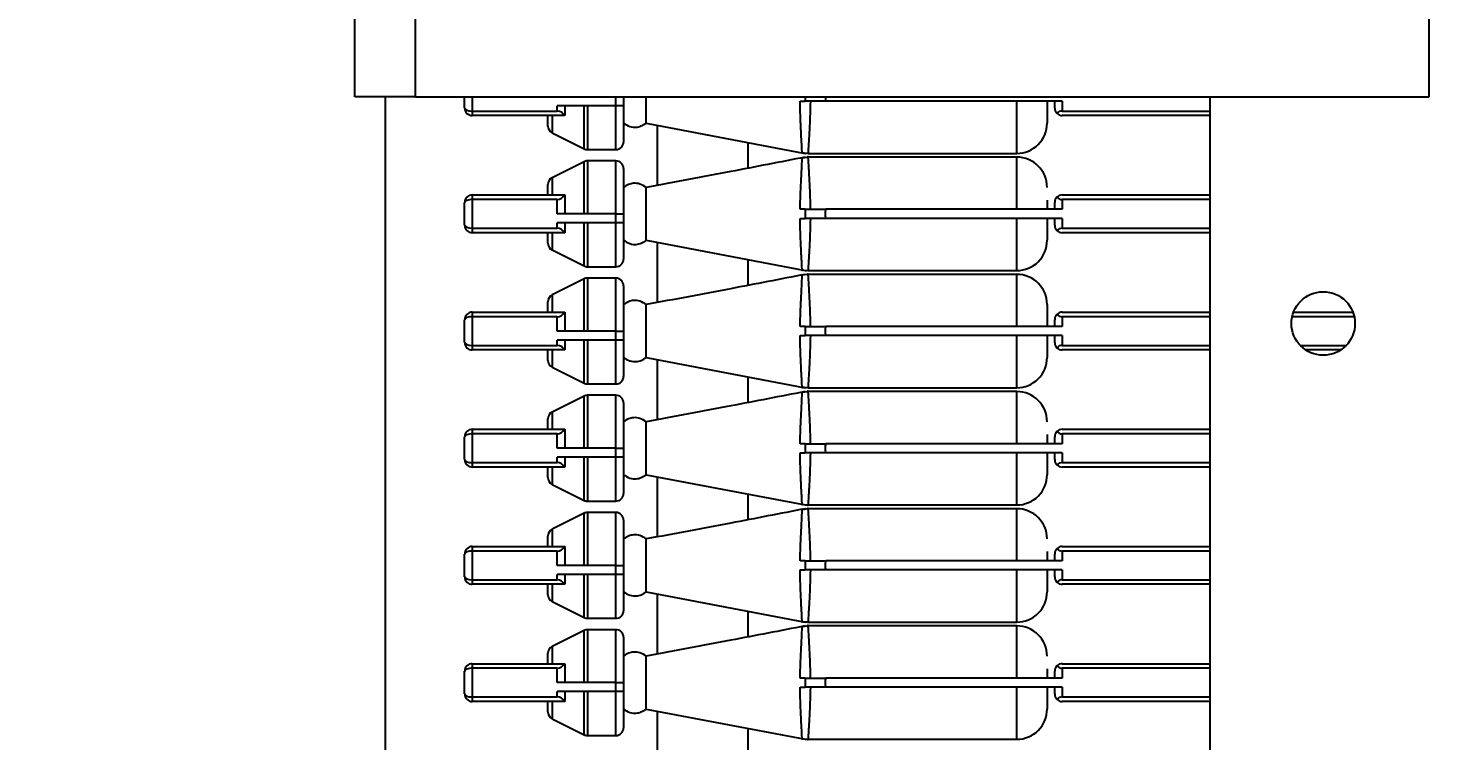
# Model space of a CAD drawing. Header units: millimetres. Extents: x 10 to 584, y 10 to 410.
# Drawn here: x 103.39 to 109.59, y 323 to 326.15 of the extents above; entities that cross this region are included whole.
import ezdxf

# ---------------------------------------------------------------- set-up
doc = ezdxf.new("R2010")
doc.units = ezdxf.units.MM
doc.layers.add('2', color=1, linetype='Continuous')
doc.styles.add('SLDTEXTSTYLE0', font='TXT', dxfattribs={"width": 0.7})
doc.dimstyles.new('SLDDIMSTYLE0', dxfattribs={"dimtxt": 3.5, "dimasz": 3.5, "dimexe": 0, "dimexo": 0.0625, "dimgap": 0.875, "dimtad": 1, "dimlfac": 15, "dimrnd": 1e-09, "dimzin": 12, "dimdsep": 46, "dimtxsty": 'SLDTEXTSTYLE0', "dimsah": 1, "dimcen": 0.09, "dimadec": 0, "dimazin": 3, "dimtfac": 1, "dimtofl": 0, "dimtmove": 0, "dimatfit": 3, "dimfxl": 0, "dimfrac": 2, "dimtolj": 1, "dimtzin": 12, "dimarcsym": 0})

# ---------------------------------------------------------------- blocks, each defined once
blk = doc.blocks.new('_D')
at = {"layer": '2', "color": 1}
for p, q in [((167.5018, 346.7783), (43.5018, 346.7783)), ((44.5018, 346.7783), (44.5018, 225.845)), ((181.5762, 225.845), (43.5018, 225.845))]:
    blk.add_line(p, q, dxfattribs=at)
for points in [[(44.5018, 346.7783), (43.9634, 343.2783), (45.0403, 343.2783)], [(44.5018, 225.845), (45.0403, 229.345), (43.9634, 229.345)]]:
    blk.add_solid(points, dxfattribs=at)
at = {"layer": '2', "color": 1, "insert": (39.9901, 278.6627), "char_height": 3.5, "attachment_point": 1, "rotation": 90, "style": 'SLDTEXTSTYLE0'}
blk.add_mtext('1814', dxfattribs=at)

msp = doc.modelspace()

# ---------------------------------------------------------------- linework, layer by layer
at = {"color": 7, "linetype": 'Continuous', "lineweight": 25}
for p, q in [((104.83516, 325.84409), (104.83516, 327.17742)), ((105.10183, 325.84409), (105.10183, 327.17742)), ((109.56849, 325.84409), (109.56849, 327.17742)), ((105.10183, 325.84409), (104.83516, 325.84409)), ((104.96849, 325.84409), (104.96849, 315.84498)), ((105.10183, 325.84409), (109.56849, 325.84409)), ((105.31849, 325.79545), (105.31849, 325.84409)), ((105.72625, 325.78165), (105.72625, 325.80498)), ((105.98516, 325.80498), (105.72625, 325.80498)), ((105.75958, 325.80498), (105.75958, 325.76185)), ((106.01849, 325.80498), (105.98516, 325.80498)), ((106.01849, 325.84409), (106.01849, 325.80498)), ((106.01849, 325.80498), (106.01849, 325.64498)), ((106.79662, 325.82498), (106.81849, 325.82498)), ((106.81849, 325.84409), (106.81849, 325.82498)), ((107.95183, 325.82498), (106.90968, 325.82498)), ((107.91849, 325.79498), (107.91849, 325.82498)), ((107.95183, 325.82498), (107.95183, 325.78165)), ((108.60183, 325.84409), (108.60183, 315.84498)), ((105.31849, 325.79498), (105.31849, 325.79545)), ((105.35183, 325.78165), (105.35183, 325.76165)), ((105.35183, 325.78165), (105.72625, 325.78165)), ((105.7568, 325.76165), (105.35183, 325.76165)), ((105.68516, 325.71558), (105.68516, 325.76165)), ((105.75934, 325.76165), (105.7568, 325.76165)), ((105.75958, 325.76185), (105.75934, 325.76165)), ((107.95183, 325.78165), (108.60183, 325.78165)), ((108.60183, 325.76165), (107.95183, 325.76165)), ((105.70359, 325.68577), (105.84479, 325.61517)), ((106.11849, 325.72832), (106.81849, 325.59514)), ((106.16849, 325.45435), (106.16849, 325.7188)), ((106.56849, 325.52977), (106.56849, 325.6427)), ((105.84479, 325.55813), (105.70359, 325.48753)), ((105.85969, 325.61165), (105.98516, 325.61165)), ((105.98516, 325.56165), (105.85969, 325.56165)), ((106.80585, 325.59941), (106.80594, 325.59749)), ((106.80585, 325.5738), (106.80594, 325.5758)), ((106.83141, 325.57733), (106.80619, 325.57392)), ((106.83128, 325.59498), (107.75183, 325.59498)), ((107.75183, 325.57831), (106.83128, 325.57831)), ((106.01849, 325.52831), (106.01849, 325.32831)), ((105.68516, 325.41165), (105.68516, 325.45771)), ((105.31849, 325.37784), (105.31849, 325.37831)), ((105.31849, 325.27879), (105.31849, 325.37784)), ((105.35183, 325.41165), (105.35183, 325.39165)), ((105.35183, 325.41165), (105.7568, 325.41165)), ((105.35183, 325.39165), (105.35183, 325.26498)), ((105.72625, 325.39165), (105.35183, 325.39165)), ((105.72625, 325.32831), (105.72625, 325.39165)), ((105.7568, 325.41165), (105.75934, 325.41165)), ((105.75934, 325.41165), (105.75958, 325.41145)), ((105.75958, 325.41145), (105.75958, 325.32831)), ((107.91849, 325.34831), (107.91849, 325.37831)), ((107.95183, 325.41165), (108.60183, 325.41165)), ((107.95183, 325.39165), (107.95183, 325.34831)), ((108.60183, 325.39165), (107.95183, 325.39165)), ((105.98516, 325.32831), (105.72625, 325.32831)), ((105.98516, 325.28831), (105.98516, 325.32831)), ((105.98516, 325.32831), (106.01849, 325.32831)), ((106.01849, 325.32831), (106.01849, 325.28831)), ((106.81849, 325.34831), (106.79671, 325.34831)), ((106.81849, 325.34831), (106.81849, 325.30831)), ((107.95183, 325.34831), (106.90968, 325.34831)), ((105.31849, 325.27831), (105.31849, 325.27879)), ((105.35183, 325.26498), (105.72625, 325.26498)), ((105.35183, 325.26498), (105.35183, 325.24498)), ((105.98516, 325.28831), (105.72625, 325.28831)), ((105.72625, 325.26498), (105.72625, 325.28831)), ((105.75958, 325.28831), (105.75958, 325.24518)), ((106.01849, 325.28831), (105.98516, 325.28831)), ((106.01849, 325.28831), (106.01849, 325.12831)), ((106.79662, 325.30831), (106.81849, 325.30831)), ((107.95183, 325.30831), (106.90968, 325.30831)), ((107.91849, 325.27831), (107.91849, 325.30831)), ((107.95183, 325.30831), (107.95183, 325.26498)), ((107.95183, 325.26498), (108.60183, 325.26498)), ((105.7568, 325.24498), (105.35183, 325.24498)), ((105.68516, 325.19892), (105.68516, 325.24498)), ((105.75934, 325.24498), (105.7568, 325.24498)), ((105.75958, 325.24518), (105.75934, 325.24498)), ((106.11849, 325.21165), (106.81849, 325.07847)), ((106.16849, 324.93768), (106.16849, 325.20214)), ((108.60183, 325.24498), (107.95183, 325.24498)), ((105.70359, 325.1691), (105.84479, 325.0985)), ((106.56849, 325.0131), (106.56849, 325.12604)), ((105.85969, 325.09498), (105.98516, 325.09498)), ((106.80585, 325.08275), (106.80594, 325.08082)), ((106.83128, 325.07831), (107.75183, 325.07831)), ((107.75183, 325.06165), (106.83128, 325.06165)), ((105.84479, 325.04146), (105.70359, 324.97086)), ((105.98516, 325.04498), (105.85969, 325.04498)), ((106.01849, 325.01165), (106.01849, 324.81165)), ((106.80585, 325.05713), (106.80594, 325.05913)), ((106.83141, 325.06067), (106.80619, 325.05726)), ((105.68516, 324.89498), (105.68516, 324.94105)), ((105.35183, 324.89498), (105.35183, 324.87498)), ((105.35183, 324.89498), (105.7568, 324.89498)), ((105.7568, 324.89498), (105.75934, 324.89498)), ((105.75934, 324.89498), (105.75958, 324.89478)), ((105.75958, 324.89478), (105.75958, 324.81165)), ((107.95183, 324.89498), (108.60183, 324.89498)), ((108.97106, 324.89498), (109.23259, 324.89498)), ((105.31849, 324.86117), (105.31849, 324.86165)), ((105.31849, 324.76212), (105.31849, 324.86117)), ((105.72625, 324.87498), (105.35183, 324.87498)), ((105.35183, 324.87498), (105.35183, 324.74831)), ((105.72625, 324.81165), (105.72625, 324.87498)), ((106.81849, 324.83165), (106.79671, 324.83165)), ((106.81849, 324.83165), (106.81849, 324.79165)), ((107.95183, 324.83165), (106.90968, 324.83165)), ((107.91849, 324.83165), (107.91849, 324.86165)), ((107.95183, 324.87498), (107.95183, 324.83165)), ((108.60183, 324.87498), (107.95183, 324.87498)), ((109.23857, 324.87498), (108.96508, 324.87498)), ((105.31849, 324.76165), (105.31849, 324.76212)), ((105.98516, 324.81165), (105.72625, 324.81165)), ((105.98516, 324.77165), (105.72625, 324.77165)), ((105.72625, 324.74831), (105.72625, 324.77165)), ((105.75958, 324.77165), (105.75958, 324.72852)), ((105.98516, 324.77165), (105.98516, 324.81165)), ((105.98516, 324.81165), (106.01849, 324.81165)), ((106.01849, 324.77165), (105.98516, 324.77165)), ((106.01849, 324.81165), (106.01849, 324.77165)), ((106.01849, 324.77165), (106.01849, 324.61165)), ((106.79662, 324.79165), (106.81849, 324.79165)), ((107.95183, 324.79165), (106.90968, 324.79165)), ((107.91849, 324.76165), (107.91849, 324.79165)), ((107.95183, 324.79165), (107.95183, 324.74831)), ((105.35183, 324.74831), (105.72625, 324.74831)), ((105.35183, 324.74831), (105.35183, 324.72831)), ((105.7568, 324.72831), (105.35183, 324.72831)), ((105.68516, 324.68225), (105.68516, 324.72831)), ((105.75934, 324.72831), (105.7568, 324.72831)), ((105.75958, 324.72852), (105.75934, 324.72831)), ((106.11849, 324.69498), (106.81849, 324.56181)), ((107.95183, 324.74831), (108.60183, 324.74831)), ((108.60183, 324.72831), (107.95183, 324.72831)), ((109.00056, 324.74831), (109.2031, 324.74831)), ((109.17921, 324.72831), (109.02444, 324.72831)), ((105.70359, 324.65243), (105.84479, 324.58183)), ((106.16849, 324.42101), (106.16849, 324.68547)), ((105.85969, 324.57831), (105.98516, 324.57831)), ((106.56849, 324.49643), (106.56849, 324.60937)), ((106.80585, 324.56608), (106.80594, 324.56415)), ((105.84479, 324.52479), (105.70359, 324.45419)), ((105.98516, 324.52831), (105.85969, 324.52831)), ((106.80585, 324.54047), (106.80594, 324.54247)), ((106.83141, 324.544), (106.80619, 324.54059)), ((106.83128, 324.56165), (107.75183, 324.56165)), ((107.75183, 324.54498), (106.83128, 324.54498)), ((106.01849, 324.49498), (106.01849, 324.29498)), ((105.68516, 324.37831), (105.68516, 324.42438)), ((105.31849, 324.34451), (105.31849, 324.34498)), ((105.31849, 324.24545), (105.31849, 324.34451)), ((105.35183, 324.37831), (105.35183, 324.35831)), ((105.35183, 324.37831), (105.7568, 324.37831)), ((105.72625, 324.35831), (105.35183, 324.35831)), ((105.35183, 324.35831), (105.35183, 324.23165)), ((105.72625, 324.29498), (105.72625, 324.35831)), ((105.7568, 324.37831), (105.75934, 324.37831)), ((105.75934, 324.37831), (105.75958, 324.37811)), ((105.75958, 324.37811), (105.75958, 324.29498)), ((107.91849, 324.31498), (107.91849, 324.34498)), ((107.95183, 324.37831), (108.60183, 324.37831)), ((108.60183, 324.35831), (107.95183, 324.35831)), ((107.95183, 324.35831), (107.95183, 324.31498)), ((105.98516, 324.29498), (105.72625, 324.29498)), ((105.98516, 324.25498), (105.98516, 324.29498)), ((105.98516, 324.29498), (106.01849, 324.29498)), ((106.01849, 324.29498), (106.01849, 324.25498)), ((106.79662, 324.27498), (106.81849, 324.27498)), ((106.81849, 324.31498), (106.79671, 324.31498)), ((106.81849, 324.31498), (106.81849, 324.27498)), ((107.95183, 324.31498), (106.90968, 324.31498)), ((107.95183, 324.27498), (106.90968, 324.27498)), ((107.91849, 324.24498), (107.91849, 324.27498)), ((107.95183, 324.27498), (107.95183, 324.23165)), ((105.31849, 324.24498), (105.31849, 324.24545)), ((105.35183, 324.23165), (105.35183, 324.21165)), ((105.35183, 324.23165), (105.72625, 324.23165)), ((105.7568, 324.21165), (105.35183, 324.21165)), ((105.68516, 324.16558), (105.68516, 324.21165)), ((105.98516, 324.25498), (105.72625, 324.25498)), ((105.72625, 324.23165), (105.72625, 324.25498)), ((105.75934, 324.21165), (105.7568, 324.21165)), ((105.75958, 324.21185), (105.75934, 324.21165)), ((105.75958, 324.25498), (105.75958, 324.21185)), ((106.01849, 324.25498), (105.98516, 324.25498)), ((106.01849, 324.25498), (106.01849, 324.09498)), ((107.95183, 324.23165), (108.60183, 324.23165)), ((108.60183, 324.21165), (107.95183, 324.21165)), ((105.70359, 324.13577), (105.84479, 324.06517)), ((106.11849, 324.17832), (106.81849, 324.04514)), ((106.16849, 323.90435), (106.16849, 324.1688)), ((106.56849, 323.97977), (106.56849, 324.0927)), ((105.85969, 324.06165), (105.98516, 324.06165)), ((105.98516, 324.01165), (105.85969, 324.01165)), ((106.80585, 324.04941), (106.80594, 324.04749)), ((106.80585, 324.0238), (106.80594, 324.0258)), ((106.83141, 324.02733), (106.80619, 324.02392)), ((106.83128, 324.04498), (107.75183, 324.04498)), ((107.75183, 324.02831), (106.83128, 324.02831)), ((105.84479, 324.00813), (105.70359, 323.93753)), ((106.01849, 323.97831), (106.01849, 323.77831)), ((105.68516, 323.86165), (105.68516, 323.90771)), ((105.31849, 323.82784), (105.31849, 323.82831)), ((105.31849, 323.72879), (105.31849, 323.82784)), ((105.35183, 323.86165), (105.35183, 323.84165)), ((105.35183, 323.86165), (105.7568, 323.86165)), ((105.35183, 323.84165), (105.35183, 323.71498)), ((105.72625, 323.84165), (105.35183, 323.84165)), ((105.72625, 323.77831), (105.72625, 323.84165)), ((105.7568, 323.86165), (105.75934, 323.86165)), ((105.75934, 323.86165), (105.75958, 323.86145)), ((105.75958, 323.86145), (105.75958, 323.77831)), ((107.91849, 323.79831), (107.91849, 323.82831)), ((107.95183, 323.86165), (108.60183, 323.86165)), ((108.60183, 323.84165), (107.95183, 323.84165)), ((107.95183, 323.84165), (107.95183, 323.79831)), ((105.98516, 323.77831), (105.72625, 323.77831)), ((105.98516, 323.73831), (105.98516, 323.77831)), ((105.98516, 323.77831), (106.01849, 323.77831)), ((106.01849, 323.77831), (106.01849, 323.73831)), ((106.81849, 323.79831), (106.79671, 323.79831)), ((106.81849, 323.79831), (106.81849, 323.75831)), ((107.95183, 323.79831), (106.90968, 323.79831)), ((105.31849, 323.72831), (105.31849, 323.72879)), ((105.35183, 323.71498), (105.35183, 323.69498)), ((105.35183, 323.71498), (105.72625, 323.71498)), ((105.98516, 323.73831), (105.72625, 323.73831)), ((105.72625, 323.71498), (105.72625, 323.73831)), ((105.75958, 323.73831), (105.75958, 323.69518)), ((106.01849, 323.73831), (105.98516, 323.73831)), ((106.01849, 323.73831), (106.01849, 323.57831)), ((106.79662, 323.75831), (106.81849, 323.75831)), ((107.95183, 323.75831), (106.90968, 323.75831)), ((107.91849, 323.72831), (107.91849, 323.75831)), ((107.95183, 323.75831), (107.95183, 323.71498)), ((107.95183, 323.71498), (108.60183, 323.71498)), ((105.7568, 323.69498), (105.35183, 323.69498)), ((105.68516, 323.64892), (105.68516, 323.69498)), ((105.75934, 323.69498), (105.7568, 323.69498)), ((105.75958, 323.69518), (105.75934, 323.69498)), ((106.11849, 323.66165), (106.81849, 323.52847)), ((106.16849, 323.38768), (106.16849, 323.65214)), ((108.60183, 323.69498), (107.95183, 323.69498)), ((105.70359, 323.6191), (105.84479, 323.5485)), ((106.56849, 323.4631), (106.56849, 323.57604)), ((105.85969, 323.54498), (105.98516, 323.54498)), ((106.80585, 323.53275), (106.80594, 323.53082)), ((106.83128, 323.52831), (107.75183, 323.52831)), ((105.84479, 323.49146), (105.70359, 323.42086)), ((105.98516, 323.49498), (105.85969, 323.49498)), ((106.01849, 323.46165), (106.01849, 323.26165)), ((106.80585, 323.50713), (106.80594, 323.50913)), ((106.83141, 323.51067), (106.80619, 323.50726)), ((107.75183, 323.51165), (106.83128, 323.51165)), ((105.68516, 323.34498), (105.68516, 323.39105)), ((105.35183, 323.34498), (105.35183, 323.32498)), ((105.35183, 323.34498), (105.7568, 323.34498)), ((105.7568, 323.34498), (105.75934, 323.34498)), ((105.75934, 323.34498), (105.75958, 323.34478)), ((105.75958, 323.34478), (105.75958, 323.26165)), ((107.95183, 323.34498), (108.60183, 323.34498)), ((105.31849, 323.31117), (105.31849, 323.31165)), ((105.31849, 323.21212), (105.31849, 323.31117)), ((105.35183, 323.32498), (105.35183, 323.19831)), ((105.72625, 323.32498), (105.35183, 323.32498)), ((105.72625, 323.26165), (105.72625, 323.32498)), ((106.81849, 323.28165), (106.79671, 323.28165)), ((106.81849, 323.28165), (106.81849, 323.24165)), ((107.95183, 323.28165), (106.90968, 323.28165)), ((107.91849, 323.28165), (107.91849, 323.31165)), ((107.95183, 323.32498), (107.95183, 323.28165)), ((108.60183, 323.32498), (107.95183, 323.32498)), ((105.31849, 323.21165), (105.31849, 323.21212)), ((105.98516, 323.26165), (105.72625, 323.26165)), ((105.72625, 323.19831), (105.72625, 323.22165)), ((105.98516, 323.22165), (105.72625, 323.22165)), ((105.75958, 323.22165), (105.75958, 323.17852)), ((105.98516, 323.22165), (105.98516, 323.26165)), ((105.98516, 323.26165), (106.01849, 323.26165)), ((106.01849, 323.22165), (105.98516, 323.22165)), ((106.01849, 323.26165), (106.01849, 323.22165)), ((106.01849, 323.22165), (106.01849, 323.06165)), ((106.79662, 323.24165), (106.81849, 323.24165)), ((107.95183, 323.24165), (106.90968, 323.24165)), ((107.91849, 323.21165), (107.91849, 323.24165)), ((107.95183, 323.24165), (107.95183, 323.19831)), ((105.35183, 323.19831), (105.35183, 323.17831)), ((105.35183, 323.19831), (105.72625, 323.19831)), ((105.7568, 323.17831), (105.35183, 323.17831)), ((105.68516, 323.13225), (105.68516, 323.17831)), ((105.75934, 323.17831), (105.7568, 323.17831)), ((105.75958, 323.17852), (105.75934, 323.17831)), ((106.11849, 323.14498), (106.81849, 323.01181)), ((107.95183, 323.19831), (108.60183, 323.19831)), ((108.60183, 323.17831), (107.95183, 323.17831)), ((105.70359, 323.10243), (105.84479, 323.03183)), ((106.16849, 322.87101), (106.16849, 323.13547)), ((105.85969, 323.02831), (105.98516, 323.02831)), ((106.56849, 322.94643), (106.56849, 323.05937)), ((106.80585, 323.01608), (106.80594, 323.01415)), ((106.83128, 323.01165), (107.75183, 323.01165))]:
    msp.add_line(p, q, dxfattribs=at)
at = {"color": 59, "linetype": 'Continuous', "lineweight": 25}
for p, q in [((105.35183, 325.84409), (105.35183, 325.78165)), ((105.84479, 325.61517), (105.84479, 325.80498)), ((105.85969, 325.80498), (105.85969, 325.61165)), ((105.98516, 325.80498), (105.98516, 325.84409)), ((105.98516, 325.61165), (105.98516, 325.80498)), ((106.90682, 325.84409), (106.90968, 325.82498)), ((105.70359, 325.76165), (105.70359, 325.68577)), ((105.84479, 325.32831), (105.84479, 325.55813)), ((105.85969, 325.56165), (105.85969, 325.32831)), ((105.98516, 325.32831), (105.98516, 325.56165)), ((105.70359, 325.48753), (105.70359, 325.41165)), ((105.84479, 325.0985), (105.84479, 325.28831)), ((105.85969, 325.28831), (105.85969, 325.09498)), ((105.98516, 325.09498), (105.98516, 325.28831)), ((105.70359, 325.24498), (105.70359, 325.1691)), ((105.84479, 324.81165), (105.84479, 325.04146)), ((105.85969, 325.04498), (105.85969, 324.81165)), ((105.98516, 324.81165), (105.98516, 325.04498)), ((105.70359, 324.97086), (105.70359, 324.89498)), ((105.84479, 324.58183), (105.84479, 324.77165)), ((105.85969, 324.77165), (105.85969, 324.57831)), ((105.98516, 324.57831), (105.98516, 324.77165)), ((105.70359, 324.72831), (105.70359, 324.65243)), ((105.84479, 324.29498), (105.84479, 324.52479)), ((105.85969, 324.52831), (105.85969, 324.29498)), ((105.98516, 324.29498), (105.98516, 324.52831)), ((105.70359, 324.45419), (105.70359, 324.37831)), ((105.70359, 324.21165), (105.70359, 324.13577)), ((105.84479, 324.06517), (105.84479, 324.25498)), ((105.85969, 324.25498), (105.85969, 324.06165)), ((105.98516, 324.06165), (105.98516, 324.25498)), ((105.85969, 324.01165), (105.85969, 323.77831)), ((105.98516, 323.77831), (105.98516, 324.01165)), ((105.84479, 323.77831), (105.84479, 324.00813)), ((105.70359, 323.93753), (105.70359, 323.86165)), ((105.84479, 323.5485), (105.84479, 323.73831)), ((105.85969, 323.73831), (105.85969, 323.54498)), ((105.98516, 323.54498), (105.98516, 323.73831)), ((105.70359, 323.69498), (105.70359, 323.6191)), ((105.84479, 323.26165), (105.84479, 323.49146)), ((105.85969, 323.49498), (105.85969, 323.26165)), ((105.98516, 323.26165), (105.98516, 323.49498)), ((105.70359, 323.42086), (105.70359, 323.34498)), ((105.84479, 323.03183), (105.84479, 323.22165)), ((105.85969, 323.22165), (105.85969, 323.02831)), ((105.98516, 323.02831), (105.98516, 323.22165)), ((105.70359, 323.17831), (105.70359, 323.10243))]:
    msp.add_line(p, q, dxfattribs=at)
at = {"color": 7, "linetype": 'Continuous', "lineweight": 25}
msp.add_circle((109.10183, 324.84498), 0.14, dxfattribs=at)
for centre, radius, start, end in [((105.35183, 325.79498), 0.03333, 180, 270), ((105.72625, 325.74831), 0.03333, 23.578178, 90), ((107.95183, 325.79498), 0.03333, 180, 224.427004), ((107.95183, 325.74831), 0.03333, 90, 135.572996), ((107.95183, 325.79498), 0.03333, 224.427004, 270), ((105.71849, 325.71558), 0.03333, 180, 243.434949), ((107.75183, 325.72831), 0.13333, 269.982121, 0), ((105.98516, 325.64498), 0.03333, 270, 0), ((105.85969, 325.64498), 0.03333, 243.434949, 270), ((105.85969, 325.52831), 0.03333, 90, 116.565051), ((105.98516, 325.52831), 0.03333, 0, 90), ((107.75183, 325.44498), 0.13333, 0, 89.982121), ((105.71849, 325.45771), 0.03333, 116.565051, 180), ((105.35183, 325.37831), 0.03333, 90, 180), ((105.72625, 325.42498), 0.03333, 270, 336.421822), ((107.95183, 325.37831), 0.03333, 135.572996, 180), ((107.95183, 325.37831), 0.03333, 90, 135.572996), ((107.95183, 325.42498), 0.03333, 224.427004, 270), ((105.35183, 325.27831), 0.03333, 180, 270), ((105.72625, 325.23165), 0.03333, 23.578178, 90), ((107.95183, 325.27831), 0.03333, 180, 224.427004), ((107.95183, 325.23165), 0.03333, 90, 135.572996), ((107.95183, 325.27831), 0.03333, 224.427004, 270), ((105.71849, 325.19892), 0.03333, 180, 243.434949), ((107.75183, 325.21165), 0.13333, 269.982121, 0), ((105.98516, 325.12831), 0.03333, 270, 0), ((105.85969, 325.12831), 0.03333, 243.434949, 270), ((107.75183, 324.92831), 0.13333, 0, 89.982121), ((105.85969, 325.01165), 0.03333, 90, 116.565051), ((105.98516, 325.01165), 0.03333, 0, 90), ((105.71849, 324.94105), 0.03333, 116.565051, 180), ((105.35183, 324.86165), 0.03333, 90, 180), ((105.72625, 324.90831), 0.03333, 270, 336.421822), ((107.95183, 324.86165), 0.03333, 135.572996, 180), ((107.95183, 324.86165), 0.03333, 90, 135.572996), ((107.95183, 324.90831), 0.03333, 224.427004, 270), ((105.35183, 324.76165), 0.03333, 180, 270), ((107.95183, 324.76165), 0.03333, 180, 224.427004), ((105.72625, 324.71498), 0.03333, 23.578178, 90), ((107.75183, 324.69498), 0.13333, 269.982121, 0), ((107.95183, 324.71498), 0.03333, 90, 135.572996), ((107.95183, 324.76165), 0.03333, 224.427004, 270), ((105.71849, 324.68225), 0.03333, 180, 243.434949), ((105.85969, 324.61165), 0.03333, 243.434949, 270), ((105.98516, 324.61165), 0.03333, 270, 0), ((105.85969, 324.49498), 0.03333, 90, 116.565051), ((105.98516, 324.49498), 0.03333, 0, 90), ((107.75183, 324.41165), 0.13333, 0, 89.982121), ((105.71849, 324.42438), 0.03333, 116.565051, 180), ((105.35183, 324.34498), 0.03333, 90, 180), ((105.72625, 324.39165), 0.03333, 270, 336.421822), ((107.95183, 324.34498), 0.03333, 135.572996, 180), ((107.95183, 324.34498), 0.03333, 90, 135.572996), ((107.95183, 324.39165), 0.03333, 224.427004, 270), ((105.35183, 324.24498), 0.03333, 180, 270), ((105.72625, 324.19831), 0.03333, 23.578178, 90), ((107.95183, 324.24498), 0.03333, 180, 224.427004), ((107.95183, 324.19831), 0.03333, 90, 135.572996), ((107.95183, 324.24498), 0.03333, 224.427004, 270), ((105.71849, 324.16558), 0.03333, 180, 243.434949), ((107.75183, 324.17831), 0.13333, 269.982121, 0), ((105.98516, 324.09498), 0.03333, 270, 0), ((105.85969, 324.09498), 0.03333, 243.434949, 270), ((105.85969, 323.97831), 0.03333, 90, 116.565051), ((105.98516, 323.97831), 0.03333, 0, 90), ((107.75183, 323.89498), 0.13333, 0, 89.982121), ((105.71849, 323.90771), 0.03333, 116.565051, 180), ((105.35183, 323.82831), 0.03333, 90, 180), ((105.72625, 323.87498), 0.03333, 270, 336.421822), ((107.95183, 323.82831), 0.03333, 135.572996, 180), ((107.95183, 323.82831), 0.03333, 90, 135.572996), ((107.95183, 323.87498), 0.03333, 224.427004, 270), ((105.35183, 323.72831), 0.03333, 180, 270), ((105.72625, 323.68165), 0.03333, 23.578178, 90), ((107.95183, 323.72831), 0.03333, 180, 224.427004), ((107.95183, 323.68165), 0.03333, 90, 135.572996), ((107.95183, 323.72831), 0.03333, 224.427004, 270), ((105.71849, 323.64892), 0.03333, 180, 243.434949), ((107.75183, 323.66165), 0.13333, 269.982121, 0), ((105.98516, 323.57831), 0.03333, 270, 0), ((105.85969, 323.57831), 0.03333, 243.434949, 270), ((105.85969, 323.46165), 0.03333, 90, 116.565051), ((105.98516, 323.46165), 0.03333, 0, 90), ((107.75183, 323.37831), 0.13333, 0, 89.982121), ((105.71849, 323.39105), 0.03333, 116.565051, 180), ((105.35183, 323.31165), 0.03333, 90, 180), ((105.72625, 323.35831), 0.03333, 270, 336.421822), ((107.95183, 323.31165), 0.03333, 135.572996, 180), ((107.95183, 323.31165), 0.03333, 90, 135.572996), ((107.95183, 323.35831), 0.03333, 224.427004, 270), ((105.35183, 323.21165), 0.03333, 180, 270), ((107.95183, 323.21165), 0.03333, 180, 224.427004), ((105.72625, 323.16498), 0.03333, 23.578178, 90), ((107.75183, 323.14498), 0.13333, 269.982121, 0), ((107.95183, 323.16498), 0.03333, 90, 135.572996), ((107.95183, 323.21165), 0.03333, 224.427004, 270), ((105.71849, 323.13225), 0.03333, 180, 243.434949), ((105.85969, 323.06165), 0.03333, 243.434949, 270), ((105.98516, 323.06165), 0.03333, 270, 0)]:
    msp.add_arc(centre, radius, start, end, dxfattribs=at)
for centre, start_param, end_param in [((105.35183, 325.79545), 3.1415927, 4.712389), ((105.35183, 325.37784), 1.5707963, 3.1415927), ((105.35183, 325.27879), 3.1415927, 4.712389), ((105.35183, 324.86117), 1.5707963, 3.1415927), ((105.35183, 324.76212), 3.1415927, 4.712389), ((105.35183, 324.34451), 1.5707963, 3.1415927), ((105.35183, 324.24545), 3.1415927, 4.712389), ((105.35183, 323.82784), 1.5707963, 3.1415927), ((105.35183, 323.72879), 3.1415927, 4.712389), ((105.35183, 323.31117), 1.5707963, 3.1415927), ((105.35183, 323.21212), 3.1415927, 4.712389)]:
    msp.add_ellipse(centre, major_axis=(0.03333, 0), ratio=0.4142136, start_param=start_param, end_param=end_param, dxfattribs=at)
for points, knots in [([(106.11849, 325.7284), (106.11849, 325.72837), (106.11849, 325.72536), (106.11849, 325.73574), (106.11849, 325.75998), (106.11849, 325.79926), (106.11849, 325.82974), (106.11849, 325.84498)], [0, 0, 0, 0, 0.002411, 0.2518083, 0.5012055, 0.7506028, 1, 1, 1, 1]), ([(106.90968, 325.82498), (106.89424, 325.82498), (106.86333, 325.82498), (106.8336, 325.82498), (106.82024, 325.82498), (106.81849, 325.82498)], [0, 0, 0, 0, 0.46482772, 0.93020447, 1, 1, 1, 1]), ([(107.88516, 325.82498), (107.88516, 325.82008), (107.88516, 325.79907), (107.88516, 325.77229), (107.88516, 325.73715), (107.88516, 325.73196), (107.88516, 325.72831)], [0, 0, 0, 0, 0.06579112, 0.28211026, 0.49679186, 1, 1, 1, 1]), ([(106.01849, 325.72831), (106.02758, 325.72263), (106.04473, 325.7119), (106.07303, 325.70866), (106.09804, 325.71493), (106.11143, 325.7237), (106.11849, 325.72831)], [0, 0, 0, 0, 0.2951594, 0.5571246, 0.7666802, 1, 1, 1, 1]), ([(106.81849, 325.57816), (106.70924, 325.55685), (106.47591, 325.51135), (106.24257, 325.46802), (106.11849, 325.44498)], [0, 0, 0, 0, 0.4682335, 1, 1, 1, 1]), ([(106.80637, 325.59904), (106.8104, 325.5975), (106.81843, 325.59443), (106.82689, 325.596), (106.83111, 325.59679)], [0, 0, 0, 0, 0.5005037, 1, 1, 1, 1]), ([(106.11849, 325.44498), (106.10955, 325.45067), (106.09261, 325.46145), (106.06439, 325.46462), (106.03928, 325.45833), (106.02568, 325.44959), (106.01849, 325.44498)], [0, 0, 0, 0, 0.2916196, 0.5527069, 0.7637104, 1, 1, 1, 1]), ([(106.11849, 325.32831), (106.11849, 325.3436), (106.11849, 325.37418), (106.11849, 325.41273), (106.11849, 325.43964), (106.11849, 325.44314), (106.11849, 325.44488)], [0, 0, 0, 0, 0.2506994, 0.5013989, 0.7520983, 1, 1, 1, 1]), ([(107.88516, 325.3889), (107.88516, 325.38154), (107.88516, 325.37021), (107.88516, 325.354), (107.88516, 325.34831)], [0, 0, 0, 0, 0.6488276, 1, 1, 1, 1]), ([(106.11849, 325.21173), (106.11849, 325.2117), (106.11849, 325.20869), (106.11849, 325.21907), (106.11849, 325.24331), (106.11849, 325.2826), (106.11849, 325.31307), (106.11849, 325.32831)], [0, 0, 0, 0, 0.002411, 0.2518083, 0.5012055, 0.7506028, 1, 1, 1, 1]), ([(106.81849, 325.34831), (106.83075, 325.34831), (106.85527, 325.34831), (106.88872, 325.34831), (106.90673, 325.34831), (106.90968, 325.34831)], [0, 0, 0, 0, 0.4554846, 0.9107025, 1, 1, 1, 1]), ([(106.90968, 325.30831), (106.89424, 325.30831), (106.86333, 325.30831), (106.8336, 325.30831), (106.82024, 325.30831), (106.81849, 325.30831)], [0, 0, 0, 0, 0.46482772, 0.93020447, 1, 1, 1, 1]), ([(107.88516, 325.30831), (107.88516, 325.30341), (107.88516, 325.28241), (107.88516, 325.25563), (107.88516, 325.22048), (107.88516, 325.21529), (107.88516, 325.21165)], [0, 0, 0, 0, 0.06579112, 0.28211026, 0.49679186, 1, 1, 1, 1]), ([(106.01849, 325.21165), (106.02758, 325.20596), (106.04473, 325.19524), (106.07303, 325.19199), (106.09804, 325.19827), (106.11143, 325.20703), (106.11849, 325.21165)], [0, 0, 0, 0, 0.2951594, 0.5571246, 0.7666802, 1, 1, 1, 1]), ([(106.81849, 325.06149), (106.70924, 325.04018), (106.47591, 324.99468), (106.24257, 324.95135), (106.11849, 324.92831)], [0, 0, 0, 0, 0.4682335, 1, 1, 1, 1]), ([(106.80637, 325.08237), (106.8104, 325.08084), (106.81843, 325.07776), (106.82689, 325.07934), (106.83111, 325.08013)], [0, 0, 0, 0, 0.5005037, 1, 1, 1, 1]), ([(106.11849, 324.92831), (106.10955, 324.934), (106.09261, 324.94478), (106.06439, 324.94796), (106.03928, 324.94166), (106.02568, 324.93293), (106.01849, 324.92831)], [0, 0, 0, 0, 0.2916196, 0.5527069, 0.7637104, 1, 1, 1, 1]), ([(106.11849, 324.81165), (106.11849, 324.82694), (106.11849, 324.85751), (106.11849, 324.89607), (106.11849, 324.92297), (106.11849, 324.92647), (106.11849, 324.92821)], [0, 0, 0, 0, 0.2506994, 0.5013989, 0.7520983, 1, 1, 1, 1]), ([(107.88516, 324.92831), (107.88516, 324.92561), (107.88516, 324.92085), (107.88516, 324.88775), (107.88516, 324.85603), (107.88516, 324.83728), (107.88516, 324.83165)], [0, 0, 0, 0, 0.424183, 0.7471794, 0.9240222, 1, 1, 1, 1]), ([(106.81849, 324.83165), (106.83075, 324.83165), (106.85527, 324.83165), (106.88872, 324.83165), (106.90673, 324.83165), (106.90968, 324.83165)], [0, 0, 0, 0, 0.4554846, 0.9107025, 1, 1, 1, 1]), ([(106.11849, 324.69507), (106.11849, 324.69504), (106.11849, 324.69202), (106.11849, 324.7024), (106.11849, 324.72664), (106.11849, 324.76593), (106.11849, 324.79641), (106.11849, 324.81165)], [0, 0, 0, 0, 0.002411, 0.2518083, 0.5012055, 0.7506028, 1, 1, 1, 1]), ([(106.90968, 324.79165), (106.89424, 324.79165), (106.86333, 324.79165), (106.8336, 324.79165), (106.82024, 324.79165), (106.81849, 324.79165)], [0, 0, 0, 0, 0.46482772, 0.93020447, 1, 1, 1, 1]), ([(107.88516, 324.79165), (107.88516, 324.78675), (107.88516, 324.76574), (107.88516, 324.73896), (107.88516, 324.70382), (107.88516, 324.69862), (107.88516, 324.69498)], [0, 0, 0, 0, 0.06579112, 0.28211026, 0.49679186, 1, 1, 1, 1]), ([(106.01849, 324.69498), (106.02758, 324.6893), (106.04473, 324.67857), (106.07303, 324.67532), (106.09804, 324.6816), (106.11143, 324.69036), (106.11849, 324.69498)], [0, 0, 0, 0, 0.2951594, 0.5571246, 0.7666802, 1, 1, 1, 1]), ([(106.81849, 324.54482), (106.70924, 324.52352), (106.47591, 324.47802), (106.24257, 324.43469), (106.11849, 324.41165)], [0, 0, 0, 0, 0.4682335, 1, 1, 1, 1]), ([(106.80637, 324.56571), (106.8104, 324.56417), (106.81843, 324.5611), (106.82689, 324.56267), (106.83111, 324.56346)], [0, 0, 0, 0, 0.5005037, 1, 1, 1, 1]), ([(106.11849, 324.41165), (106.10955, 324.41733), (106.09261, 324.42811), (106.06439, 324.43129), (106.03928, 324.42499), (106.02568, 324.41626), (106.01849, 324.41165)], [0, 0, 0, 0, 0.2916196, 0.5527069, 0.7637104, 1, 1, 1, 1]), ([(106.11849, 324.29498), (106.11849, 324.31027), (106.11849, 324.34084), (106.11849, 324.3794), (106.11849, 324.40631), (106.11849, 324.40981), (106.11849, 324.41155)], [0, 0, 0, 0, 0.2506994, 0.5013989, 0.7520983, 1, 1, 1, 1]), ([(107.88516, 324.35557), (107.88516, 324.34821), (107.88516, 324.33687), (107.88516, 324.32067), (107.88516, 324.31498)], [0, 0, 0, 0, 0.6488276, 1, 1, 1, 1]), ([(106.11849, 324.1784), (106.11849, 324.17837), (106.11849, 324.17536), (106.11849, 324.18574), (106.11849, 324.20998), (106.11849, 324.24926), (106.11849, 324.27974), (106.11849, 324.29498)], [0, 0, 0, 0, 0.002411, 0.2518083, 0.5012055, 0.7506028, 1, 1, 1, 1]), ([(106.81849, 324.31498), (106.83075, 324.31498), (106.85527, 324.31498), (106.88872, 324.31498), (106.90673, 324.31498), (106.90968, 324.31498)], [0, 0, 0, 0, 0.4554846, 0.9107025, 1, 1, 1, 1]), ([(106.90968, 324.27498), (106.89424, 324.27498), (106.86333, 324.27498), (106.8336, 324.27498), (106.82024, 324.27498), (106.81849, 324.27498)], [0, 0, 0, 0, 0.46482772, 0.93020447, 1, 1, 1, 1]), ([(107.88516, 324.27498), (107.88516, 324.27008), (107.88516, 324.24907), (107.88516, 324.22229), (107.88516, 324.18715), (107.88516, 324.18196), (107.88516, 324.17831)], [0, 0, 0, 0, 0.06579112, 0.28211026, 0.49679186, 1, 1, 1, 1]), ([(106.01849, 324.17831), (106.02758, 324.17263), (106.04473, 324.1619), (106.07303, 324.15866), (106.09804, 324.16493), (106.11143, 324.1737), (106.11849, 324.17831)], [0, 0, 0, 0, 0.2951594, 0.5571246, 0.7666802, 1, 1, 1, 1]), ([(106.81849, 324.02816), (106.70924, 324.00685), (106.47591, 323.96135), (106.24257, 323.91802), (106.11849, 323.89498)], [0, 0, 0, 0, 0.4682335, 1, 1, 1, 1]), ([(106.80637, 324.04904), (106.8104, 324.0475), (106.81843, 324.04443), (106.82689, 324.046), (106.83111, 324.04679)], [0, 0, 0, 0, 0.5005037, 1, 1, 1, 1]), ([(106.11849, 323.89498), (106.10955, 323.90067), (106.09261, 323.91145), (106.06439, 323.91462), (106.03928, 323.90833), (106.02568, 323.89959), (106.01849, 323.89498)], [0, 0, 0, 0, 0.2916196, 0.5527069, 0.7637104, 1, 1, 1, 1]), ([(106.11849, 323.77831), (106.11849, 323.7936), (106.11849, 323.82418), (106.11849, 323.86273), (106.11849, 323.88964), (106.11849, 323.89314), (106.11849, 323.89488)], [0, 0, 0, 0, 0.2506994, 0.5013989, 0.7520983, 1, 1, 1, 1]), ([(107.88516, 323.8389), (107.88516, 323.83154), (107.88516, 323.82021), (107.88516, 323.804), (107.88516, 323.79831)], [0, 0, 0, 0, 0.6488276, 1, 1, 1, 1]), ([(106.11849, 323.66173), (106.11849, 323.6617), (106.11849, 323.65869), (106.11849, 323.66907), (106.11849, 323.69331), (106.11849, 323.7326), (106.11849, 323.76307), (106.11849, 323.77831)], [0, 0, 0, 0, 0.002411, 0.2518083, 0.5012055, 0.7506028, 1, 1, 1, 1]), ([(106.81849, 323.79831), (106.83075, 323.79831), (106.85527, 323.79831), (106.88872, 323.79831), (106.90673, 323.79831), (106.90968, 323.79831)], [0, 0, 0, 0, 0.4554846, 0.9107025, 1, 1, 1, 1]), ([(106.90968, 323.75831), (106.89424, 323.75831), (106.86333, 323.75831), (106.8336, 323.75831), (106.82024, 323.75831), (106.81849, 323.75831)], [0, 0, 0, 0, 0.4648277, 0.9302045, 1, 1, 1, 1]), ([(107.88516, 323.75831), (107.88516, 323.75341), (107.88516, 323.73241), (107.88516, 323.70563), (107.88516, 323.67048), (107.88516, 323.66529), (107.88516, 323.66165)], [0, 0, 0, 0, 0.06579112, 0.28211026, 0.49679186, 1, 1, 1, 1]), ([(106.01849, 323.66165), (106.02758, 323.65596), (106.04473, 323.64524), (106.07303, 323.64199), (106.09804, 323.64827), (106.11143, 323.65703), (106.11849, 323.66165)], [0, 0, 0, 0, 0.2951594, 0.5571246, 0.7666802, 1, 1, 1, 1]), ([(106.80637, 323.53237), (106.8104, 323.53084), (106.81843, 323.52776), (106.82689, 323.52934), (106.83111, 323.53013)], [0, 0, 0, 0, 0.5005037, 1, 1, 1, 1]), ([(106.81849, 323.51149), (106.70924, 323.49018), (106.47591, 323.44468), (106.24257, 323.40135), (106.11849, 323.37831)], [0, 0, 0, 0, 0.4682335, 1, 1, 1, 1]), ([(106.11849, 323.37831), (106.10955, 323.384), (106.09261, 323.39478), (106.06439, 323.39796), (106.03928, 323.39166), (106.02568, 323.38293), (106.01849, 323.37831)], [0, 0, 0, 0, 0.2916196, 0.5527069, 0.7637104, 1, 1, 1, 1]), ([(106.11849, 323.26165), (106.11849, 323.27694), (106.11849, 323.30751), (106.11849, 323.34607), (106.11849, 323.37297), (106.11849, 323.37647), (106.11849, 323.37821)], [0, 0, 0, 0, 0.2506994, 0.5013989, 0.7520983, 1, 1, 1, 1]), ([(106.81849, 323.28165), (106.83075, 323.28165), (106.85527, 323.28165), (106.88872, 323.28165), (106.90673, 323.28165), (106.90968, 323.28165)], [0, 0, 0, 0, 0.4554846, 0.9107025, 1, 1, 1, 1]), ([(107.88516, 323.32223), (107.88516, 323.31488), (107.88516, 323.30354), (107.88516, 323.28734), (107.88516, 323.28165)], [0, 0, 0, 0, 0.6488276, 1, 1, 1, 1]), ([(106.11849, 323.14507), (106.11849, 323.14504), (106.11849, 323.14202), (106.11849, 323.1524), (106.11849, 323.17664), (106.11849, 323.21593), (106.11849, 323.24641), (106.11849, 323.26165)], [0, 0, 0, 0, 0.002411, 0.2518083, 0.5012055, 0.7506028, 1, 1, 1, 1]), ([(106.90968, 323.24165), (106.89424, 323.24165), (106.86333, 323.24165), (106.8336, 323.24165), (106.82024, 323.24165), (106.81849, 323.24165)], [0, 0, 0, 0, 0.4648277, 0.9302045, 1, 1, 1, 1]), ([(107.88516, 323.24165), (107.88516, 323.23675), (107.88516, 323.21574), (107.88516, 323.18896), (107.88516, 323.15382), (107.88516, 323.14862), (107.88516, 323.14498)], [0, 0, 0, 0, 0.06579112, 0.28211026, 0.49679186, 1, 1, 1, 1]), ([(106.01849, 323.14498), (106.02758, 323.1393), (106.04473, 323.12857), (106.07303, 323.12532), (106.09804, 323.1316), (106.11143, 323.14036), (106.11849, 323.14498)], [0, 0, 0, 0, 0.2951594, 0.5571246, 0.7666802, 1, 1, 1, 1]), ([(106.80637, 323.01571), (106.8104, 323.01417), (106.81843, 323.0111), (106.82689, 323.01267), (106.83111, 323.01346)], [0, 0, 0, 0, 0.5005037, 1, 1, 1, 1])]:
    msp.add_open_spline(points, degree=3, knots=knots, dxfattribs=at)
at = {"color": 59, "linetype": 'Continuous', "lineweight": 25}
for points, knots in [([(106.80594, 325.59749), (106.80594, 325.59746), (106.80634, 325.58799), (106.80487, 325.61319), (106.80212, 325.6634), (106.79944, 325.71479), (106.79719, 325.77582), (106.79681, 325.80822), (106.79662, 325.82498)], [0, 0, 0, 0, 0.0010478, 0.3924238, 0.5418725, 0.7850634, 0.8888566, 1, 1, 1, 1]), ([(106.84175, 325.82498), (106.84174, 325.82442), (106.84161, 325.80515), (106.84084, 325.77041), (106.83818, 325.70881), (106.8353, 325.65974), (106.83225, 325.60786), (106.83169, 325.60039), (106.83128, 325.59499)], [0, 0, 0, 0, 0.0036336, 0.1247433, 0.2288001, 0.4680545, 0.614938, 1, 1, 1, 1]), ([(107.75183, 325.59498), (107.75183, 325.60023), (107.75183, 325.60795), (107.75183, 325.66131), (107.75183, 325.71321), (107.75183, 325.77264), (107.75183, 325.80683), (107.75183, 325.82498)], [0, 0, 0, 0, 0.3773035, 0.5553663, 0.7769376, 0.8815574, 1, 1, 1, 1]), ([(106.79671, 325.34831), (106.79687, 325.35935), (106.79733, 325.39079), (106.79945, 325.44462), (106.80266, 325.50708), (106.80547, 325.56172), (106.80572, 325.5695), (106.80585, 325.5738)], [0, 0, 0, 0, 0.0752232, 0.2142029, 0.3999609, 0.6678796, 1, 1, 1, 1]), ([(106.83128, 325.57831), (106.83128, 325.57831), (106.83068, 325.58761), (106.83153, 325.57051), (106.83238, 325.55341)], [0, 0, 0, 0, 0.0001642, 1, 1, 1, 1]), ([(106.83128, 325.57831), (106.83128, 325.57831), (106.83068, 325.58761), (106.83153, 325.57051), (106.83238, 325.55341)], [0, 0, 0, 0, 0.0001642, 1, 1, 1, 1]), ([(106.83128, 325.57828), (106.83128, 325.57829), (106.83068, 325.58761), (106.83192, 325.56123), (106.83461, 325.512), (106.8381, 325.45046), (106.84072, 325.39578), (106.84137, 325.36168), (106.84162, 325.34831)], [0, 0, 0, 0, 0.0004232, 0.3459713, 0.6013587, 0.7780107, 0.9130229, 1, 1, 1, 1]), ([(107.75183, 325.34831), (107.75183, 325.36339), (107.75183, 325.39955), (107.75183, 325.45611), (107.75183, 325.51692), (107.75183, 325.56753), (107.75183, 325.57452), (107.75183, 325.57831)], [0, 0, 0, 0, 0.0982685, 0.2356394, 0.4182639, 0.6841567, 1, 1, 1, 1]), ([(106.80594, 325.08082), (106.80594, 325.08079), (106.80634, 325.07132), (106.80487, 325.09653), (106.80212, 325.14673), (106.79944, 325.19813), (106.79719, 325.25915), (106.79681, 325.29156), (106.79662, 325.30831)], [0, 0, 0, 0, 0.0010478, 0.3924238, 0.5418725, 0.7850634, 0.8888566, 1, 1, 1, 1]), ([(106.84175, 325.30831), (106.84174, 325.30775), (106.84161, 325.28849), (106.84084, 325.25375), (106.83818, 325.19214), (106.8353, 325.14307), (106.83225, 325.09119), (106.83169, 325.08372), (106.83128, 325.07832)], [0, 0, 0, 0, 0.0036336, 0.1247433, 0.2288001, 0.4680545, 0.614938, 1, 1, 1, 1]), ([(107.75183, 325.07831), (107.75183, 325.08356), (107.75183, 325.09128), (107.75183, 325.14464), (107.75183, 325.19654), (107.75183, 325.25597), (107.75183, 325.29016), (107.75183, 325.30831)], [0, 0, 0, 0, 0.3773035, 0.5553663, 0.7769376, 0.8815574, 1, 1, 1, 1]), ([(106.83128, 325.06164), (106.83128, 325.06164), (106.83068, 325.07095), (106.83153, 325.05384), (106.83238, 325.03675)], [0, 0, 0, 0, 0.0001642, 1, 1, 1, 1]), ([(106.83128, 325.06164), (106.83128, 325.06164), (106.83068, 325.07095), (106.83153, 325.05384), (106.83238, 325.03675)], [0, 0, 0, 0, 0.0001642, 1, 1, 1, 1]), ([(106.83128, 325.06164), (106.83128, 325.06164), (106.83068, 325.07095), (106.83192, 325.04456), (106.83461, 324.99534), (106.8381, 324.93379), (106.84072, 324.87912), (106.84137, 324.84501), (106.84162, 324.83165)], [0, 0, 0, 0, 0.0000568, 0.3457315, 0.6012125, 0.7779294, 0.912991, 1, 1, 1, 1]), ([(106.83128, 325.06164), (106.83128, 325.06164), (106.83068, 325.07095), (106.83153, 325.05384), (106.83238, 325.03675)], [0, 0, 0, 0, 0.0001642, 1, 1, 1, 1]), ([(107.75183, 324.83165), (107.75183, 324.84673), (107.75183, 324.88288), (107.75183, 324.93944), (107.75183, 325.00025), (107.75183, 325.05086), (107.75183, 325.05785), (107.75183, 325.06165)], [0, 0, 0, 0, 0.0982685, 0.2356394, 0.4182639, 0.6841567, 1, 1, 1, 1]), ([(106.79671, 324.83165), (106.79687, 324.84269), (106.79733, 324.87413), (106.79945, 324.92796), (106.80266, 324.99041), (106.80547, 325.04506), (106.80572, 325.05283), (106.80585, 325.05713)], [0, 0, 0, 0, 0.0752232, 0.2142029, 0.3999609, 0.6678796, 1, 1, 1, 1]), ([(106.80594, 324.56415), (106.80594, 324.56413), (106.80634, 324.55466), (106.80487, 324.57986), (106.80212, 324.63007), (106.79944, 324.68146), (106.79719, 324.74249), (106.79681, 324.77489), (106.79662, 324.79165)], [0, 0, 0, 0, 0.0010478, 0.3924238, 0.5418725, 0.7850634, 0.8888566, 1, 1, 1, 1]), ([(106.84175, 324.79165), (106.84174, 324.79109), (106.84161, 324.77182), (106.84084, 324.73708), (106.83818, 324.67547), (106.8353, 324.6264), (106.83225, 324.57453), (106.83169, 324.56706), (106.83128, 324.56165)], [0, 0, 0, 0, 0.0036336, 0.1247433, 0.2288001, 0.4680545, 0.614938, 1, 1, 1, 1]), ([(107.75183, 324.56165), (107.75183, 324.56689), (107.75183, 324.57461), (107.75183, 324.62798), (107.75183, 324.67987), (107.75183, 324.7393), (107.75183, 324.77349), (107.75183, 324.79165)], [0, 0, 0, 0, 0.3773035, 0.5553663, 0.7769376, 0.8815574, 1, 1, 1, 1]), ([(106.79671, 324.31498), (106.79687, 324.32602), (106.79733, 324.35746), (106.79945, 324.41129), (106.80266, 324.47375), (106.80547, 324.52839), (106.80572, 324.53616), (106.80585, 324.54047)], [0, 0, 0, 0, 0.0752232, 0.2142029, 0.3999609, 0.6678796, 1, 1, 1, 1]), ([(106.83128, 324.54498), (106.83128, 324.54498), (106.83068, 324.55428), (106.83153, 324.53718), (106.83238, 324.52008)], [0, 0, 0, 0, 0.0001642, 1, 1, 1, 1]), ([(106.83128, 324.54495), (106.83128, 324.54496), (106.83068, 324.55428), (106.83153, 324.53717), (106.83238, 324.52008)], [0, 0, 0, 0, 0.00122336, 1, 1, 1, 1]), ([(106.83128, 324.54495), (106.83128, 324.54496), (106.83068, 324.55428), (106.83192, 324.5279), (106.83461, 324.47867), (106.8381, 324.41713), (106.84072, 324.36245), (106.84137, 324.32834), (106.84162, 324.31498)], [0, 0, 0, 0, 0.0004232, 0.3459713, 0.6013587, 0.7780107, 0.9130229, 1, 1, 1, 1]), ([(107.75183, 324.31498), (107.75183, 324.33006), (107.75183, 324.36622), (107.75183, 324.42277), (107.75183, 324.48359), (107.75183, 324.53419), (107.75183, 324.54118), (107.75183, 324.54498)], [0, 0, 0, 0, 0.0982685, 0.2356394, 0.4182639, 0.6841567, 1, 1, 1, 1]), ([(106.80594, 324.04749), (106.80594, 324.04746), (106.80634, 324.03799), (106.80487, 324.06319), (106.80212, 324.1134), (106.79944, 324.16479), (106.79719, 324.22582), (106.79681, 324.25822), (106.79662, 324.27498)], [0, 0, 0, 0, 0.0010478, 0.3924238, 0.5418725, 0.7850634, 0.8888566, 1, 1, 1, 1]), ([(106.84175, 324.27498), (106.84174, 324.27442), (106.84161, 324.25515), (106.84084, 324.22039), (106.83818, 324.15889), (106.83526, 324.10905), (106.83238, 324.06028), (106.83087, 324.03574), (106.83128, 324.04501), (106.83128, 324.04502)], [0, 0, 0, 0, 0.0036315, 0.12467, 0.2286657, 0.4677796, 0.6145768, 0.9994695, 1, 1, 1, 1]), ([(107.75183, 324.04498), (107.75183, 324.05023), (107.75183, 324.05795), (107.75183, 324.11131), (107.75183, 324.16321), (107.75183, 324.22264), (107.75183, 324.25683), (107.75183, 324.27498)], [0, 0, 0, 0, 0.3773035, 0.5553663, 0.7769376, 0.8815574, 1, 1, 1, 1]), ([(106.79671, 323.79831), (106.79687, 323.80935), (106.79733, 323.84079), (106.79945, 323.89462), (106.80266, 323.95708), (106.80547, 324.01172), (106.80572, 324.0195), (106.80585, 324.0238)], [0, 0, 0, 0, 0.0752232, 0.2142029, 0.3999609, 0.6678796, 1, 1, 1, 1]), ([(106.83128, 324.02831), (106.83128, 324.02831), (106.83068, 324.03761), (106.83153, 324.02051), (106.83238, 324.00341)], [0, 0, 0, 0, 0.0001642, 1, 1, 1, 1]), ([(106.83128, 324.02831), (106.83128, 324.02831), (106.83068, 324.03761), (106.83192, 324.01123), (106.83461, 323.962), (106.8381, 323.90046), (106.84072, 323.84578), (106.84137, 323.81168), (106.84162, 323.79831)], [0, 0, 0, 0, 0.0000568, 0.3457315, 0.6012125, 0.7779294, 0.912991, 1, 1, 1, 1]), ([(107.75183, 323.79831), (107.75183, 323.81339), (107.75183, 323.84955), (107.75183, 323.90611), (107.75183, 323.96692), (107.75183, 324.01753), (107.75183, 324.02452), (107.75183, 324.02831)], [0, 0, 0, 0, 0.0982685, 0.2356394, 0.4182639, 0.6841567, 1, 1, 1, 1]), ([(106.80594, 323.53082), (106.80594, 323.53079), (106.80634, 323.52132), (106.80487, 323.54653), (106.80212, 323.59673), (106.79944, 323.64813), (106.79719, 323.70915), (106.79681, 323.74156), (106.79662, 323.75831)], [0, 0, 0, 0, 0.0010478, 0.3924238, 0.5418725, 0.7850634, 0.8888566, 1, 1, 1, 1]), ([(106.84175, 323.75831), (106.84174, 323.75775), (106.84161, 323.73849), (106.84084, 323.70373), (106.83818, 323.64223), (106.83526, 323.59238), (106.83238, 323.54361), (106.83087, 323.51907), (106.83128, 323.52834), (106.83128, 323.52835)], [0, 0, 0, 0, 0.00363148, 0.12467002, 0.22866573, 0.46777964, 0.61457683, 0.99946951, 1, 1, 1, 1]), ([(107.75183, 323.52831), (107.75183, 323.53356), (107.75183, 323.54128), (107.75183, 323.59464), (107.75183, 323.64654), (107.75183, 323.70597), (107.75183, 323.74016), (107.75183, 323.75831)], [0, 0, 0, 0, 0.3773035, 0.5553663, 0.7769376, 0.8815574, 1, 1, 1, 1]), ([(106.83128, 323.51164), (106.83128, 323.51164), (106.83068, 323.52095), (106.83192, 323.49456), (106.83461, 323.44534), (106.8381, 323.38379), (106.84072, 323.32912), (106.84137, 323.29501), (106.84162, 323.28165)], [0, 0, 0, 0, 0.0000568, 0.3457315, 0.6012125, 0.7779294, 0.912991, 1, 1, 1, 1]), ([(106.83128, 323.51161), (106.83128, 323.51162), (106.83068, 323.52094), (106.83153, 323.50384), (106.83238, 323.48675)], [0, 0, 0, 0, 0.00122336, 1, 1, 1, 1]), ([(106.79671, 323.28165), (106.79687, 323.29269), (106.79733, 323.32413), (106.79945, 323.37796), (106.80266, 323.44041), (106.80547, 323.49506), (106.80572, 323.50283), (106.80585, 323.50713)], [0, 0, 0, 0, 0.0752232, 0.2142029, 0.3999609, 0.6678796, 1, 1, 1, 1]), ([(107.75183, 323.28165), (107.75183, 323.29673), (107.75183, 323.33288), (107.75183, 323.38944), (107.75183, 323.45025), (107.75183, 323.50086), (107.75183, 323.50785), (107.75183, 323.51165)], [0, 0, 0, 0, 0.0982685, 0.2356394, 0.4182639, 0.6841567, 1, 1, 1, 1]), ([(106.80594, 323.01415), (106.80594, 323.01413), (106.80634, 323.00466), (106.80487, 323.02986), (106.80212, 323.08007), (106.79944, 323.13146), (106.79719, 323.19249), (106.79681, 323.22489), (106.79662, 323.24165)], [0, 0, 0, 0, 0.0010478, 0.3924238, 0.5418725, 0.7850634, 0.8888566, 1, 1, 1, 1]), ([(106.84175, 323.24165), (106.84174, 323.24109), (106.84161, 323.22182), (106.84084, 323.18706), (106.83818, 323.12556), (106.83526, 323.07572), (106.83238, 323.02694), (106.83087, 323.00241), (106.83128, 323.01167), (106.83128, 323.01169)], [0, 0, 0, 0, 0.00363148, 0.12467002, 0.22866573, 0.46777964, 0.61457683, 0.99946951, 1, 1, 1, 1]), ([(107.75183, 323.01165), (107.75183, 323.01689), (107.75183, 323.02461), (107.75183, 323.07798), (107.75183, 323.12987), (107.75183, 323.1893), (107.75183, 323.22349), (107.75183, 323.24165)], [0, 0, 0, 0, 0.3773035, 0.5553663, 0.7769376, 0.8815574, 1, 1, 1, 1])]:
    msp.add_open_spline(points, degree=3, knots=knots, dxfattribs=at)
at = {"color": 7, "linetype": 'Continuous', "lineweight": 25}
for points in [[(106.90968, 325.34831), (106.90818, 325.34165), (106.90519, 325.32831), (106.90818, 325.31498), (106.90968, 325.30831)], [(106.90968, 324.83165), (106.90818, 324.82498), (106.90519, 324.81165), (106.90818, 324.79831), (106.90968, 324.79165)], [(106.90968, 324.31498), (106.90818, 324.30831), (106.90519, 324.29498), (106.90818, 324.28165), (106.90968, 324.27498)], [(106.90968, 323.79831), (106.90818, 323.79165), (106.90519, 323.77831), (106.90818, 323.76498), (106.90968, 323.75831)], [(106.90968, 323.28165), (106.90818, 323.27498), (106.90519, 323.26165), (106.90818, 323.24831), (106.90968, 323.24165)]]:
    msp.add_open_spline(points, degree=3, dxfattribs=at)

# ---------------------------------------------------------------- dimensions: what is measured, and where the dimension line sits
at = {"layer": '2', "color": 1}
dim = msp.add_linear_dim(base=(44.50183, 225.84498), p1=(168.50183, 346.77832), p2=(182.57616, 225.84498), angle=90, dimstyle='SLDDIMSTYLE0', dxfattribs=at)
dim.commit()
dim.dimension.update_dxf_attribs({"geometry": '_D', "text_midpoint": (44.50183, 284.48628), "dimtype": 160})

doc.saveas('drawing.dxf')
